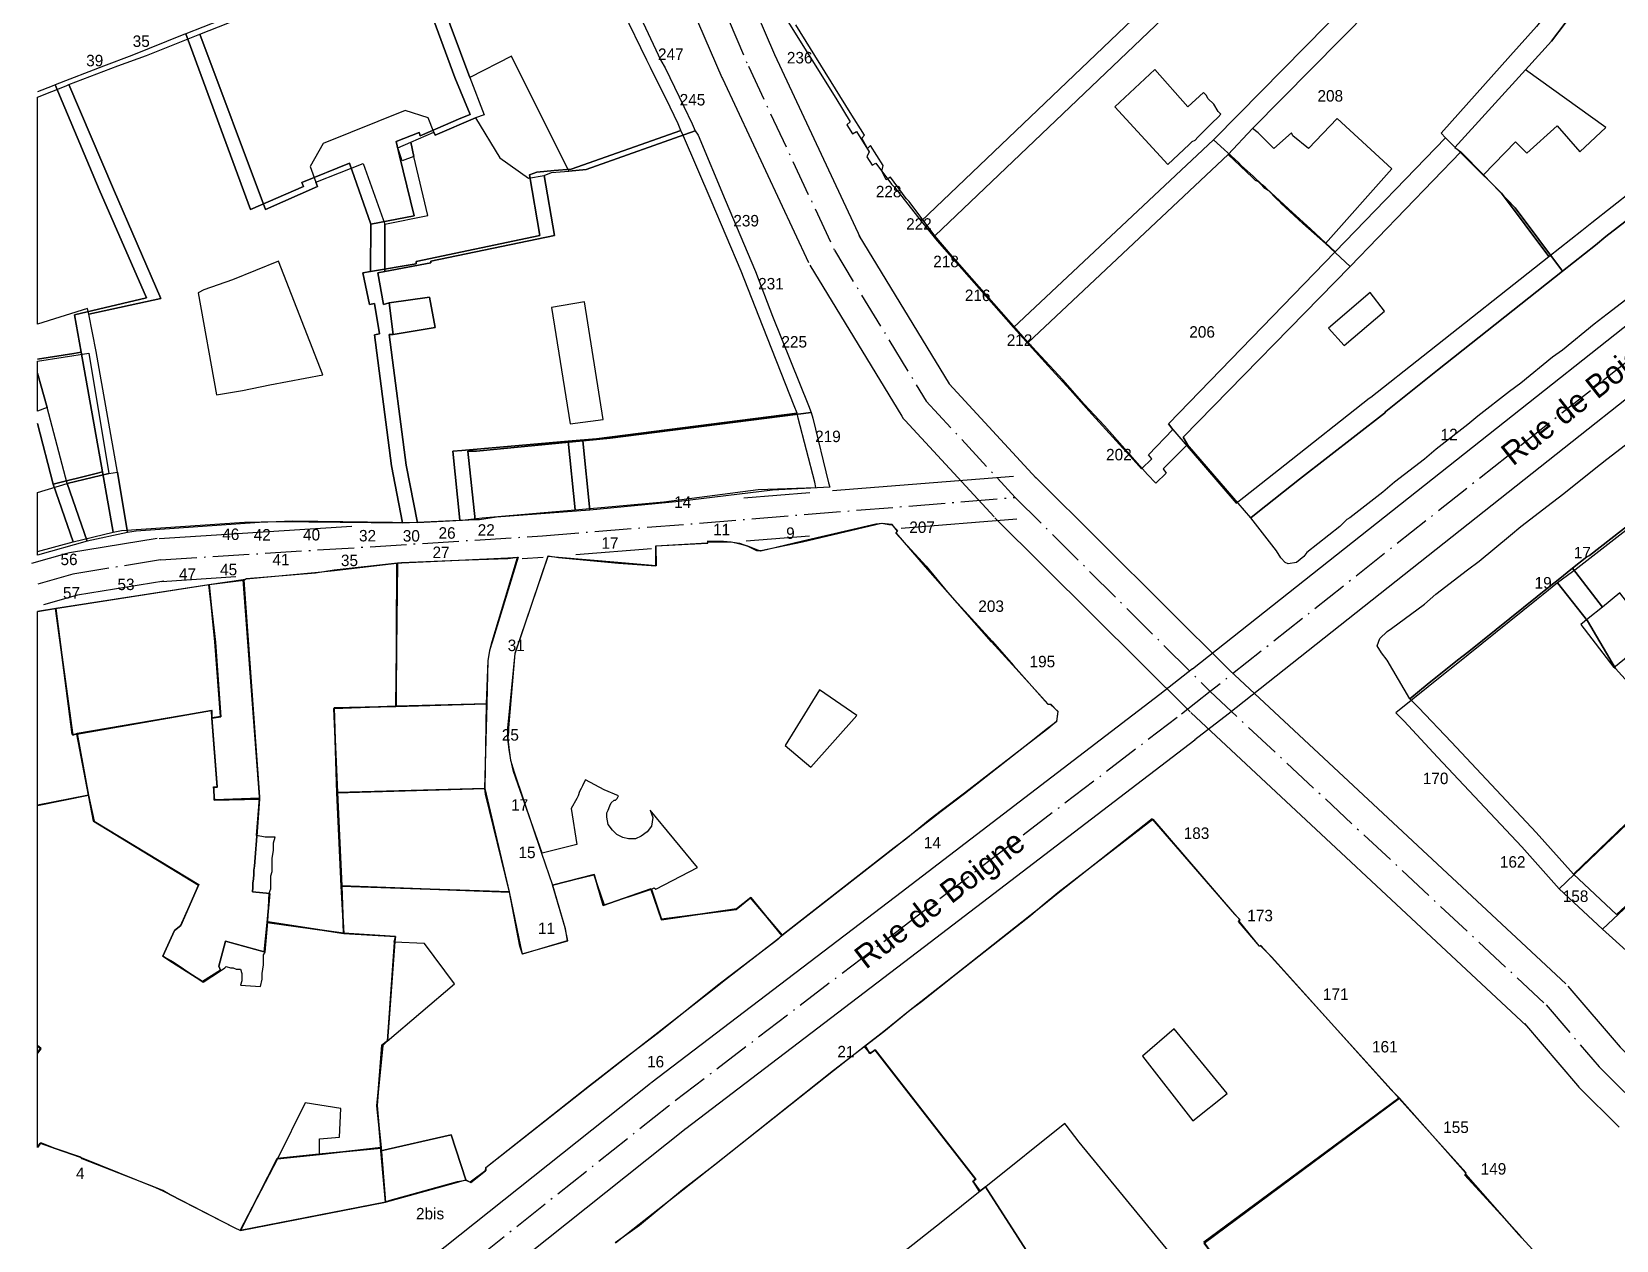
# Model space of a CAD drawing. Header units: metres. Extents: x 1927837 to 1929083, y 4266568 to 4267119.
# Drawn here: x 1927838.2 to 1927948.6, y 4266882.8 to 4266967 of the extents above; entities that cross this region are included whole.
import ezdxf
from ezdxf.enums import TextEntityAlignment as Align

# ---------------------------------------------------------------- set-up
doc = ezdxf.new("R2010")
doc.units = ezdxf.units.M
doc.linetypes.add('DASHDOT', pattern=[3.556, 2.54, -0.508, 0, -0.508])
for name, color, linetype in [('BAT_BATI', 8, 'CONTINUOUS'), ('CAD_LIMITE', 94, 'CONTINUOUS'), ('TXT_ADRESSE', 8, 'CONTINUOUS'), ('TXT_VOIE', 7, 'CONTINUOUS'), ('VOI_AXE', 1, 'DASHDOT'), ('VOI_BORDURE', 7, 'CONTINUOUS')]:
    doc.layers.add(name, color=color, linetype=linetype)

msp = doc.modelspace()

# ---------------------------------------------------------------- linework, layer by layer
at = {"layer": 'BAT_BATI'}
for points in [[(1927926.53, 4266974.53), (1927928.73, 4266972.22), (1927933.74, 4266977.12), (1927930.14, 4266981.23), (1927939.95, 4266989.43), (1927942.05, 4266987.22), (1927939.25, 4266984.42), (1927942.35, 4266980.42), (1927937.94, 4266975.72), (1927936.64, 4266974.42), (1927935.24, 4266973.02), (1927935.54, 4266972.72), (1927923.21, 4266960.22), (1927921.51, 4266958.42), (1927907.59, 4266945.32), (1927902.29, 4266951.33), (1927901.09, 4266952.74), (1927919.92, 4266970.73), (1927924.93, 4266976.23)], [(1927865.78, 4266973.08), (1927865.88, 4266972.78), (1927866.38, 4266972.88), (1927870.19, 4266974.48), (1927873.19, 4266975.68), (1927873.49, 4266975.78), (1927877.59, 4266974.17), (1927880.09, 4266969.07), (1927880.39, 4266968.37), (1927881.99, 4266964.96), (1927882.29, 4266964.46), (1927883.58, 4266961.76), (1927884.18, 4266960.56), (1927884.38, 4266960.06), (1927876.78, 4266957.36), (1927875.57, 4266957.26), (1927871.58, 4266965.27), (1927868.67, 4266963.77), (1927865.28, 4266972.88)], [(1927940.24, 4266973.81), (1927945.94, 4266968.81), (1927944.04, 4266966.31), (1927942.23, 4266964.31), (1927937.32, 4266958.91), (1927937.72, 4266958.61), (1927930.01, 4266950.61), (1927928.31, 4266952.21), (1927932.92, 4266957.41), (1927929.12, 4266960.92), (1927927.12, 4266958.82), (1927926.02, 4266959.72), (1927925.92, 4266959.92), (1927924.71, 4266958.82), (1927923.61, 4266959.92), (1927923.21, 4266960.22), (1927935.54, 4266972.72), (1927935.24, 4266973.02), (1927936.64, 4266974.42), (1927937.94, 4266975.72)], [(1927865.28, 4266972.88), (1927868.67, 4266963.77), (1927869.67, 4266961.17), (1927869.07, 4266960.97), (1927866.27, 4266959.77), (1927866.17, 4266959.97), (1927865.77, 4266960.97), (1927864.17, 4266961.48), (1927858.46, 4266959.18), (1927857.56, 4266957.58), (1927857.96, 4266956.48), (1927858.06, 4266956.18), (1927854.45, 4266954.58), (1927849.86, 4266966.79)], [(1927858.06, 4266956.18), (1927857.96, 4266956.48), (1927861.26, 4266957.78), (1927862.76, 4266953.57), (1927862.76, 4266950.27), (1927862.26, 4266950.17), (1927862.66, 4266947.97), (1927863.06, 4266948.07), (1927863.35, 4266945.87), (1927863.05, 4266945.87), (1927864.25, 4266936.76), (1927865.04, 4266932.75), (1927856.34, 4266932.86), (1927854.03, 4266932.76), (1927845.43, 4266932.17), (1927844.83, 4266932.07), (1927844.13, 4266936.28), (1927842.64, 4266944.68), (1927842.14, 4266947.29), (1927847.14, 4266948.38), (1927843.85, 4266955.99), (1927840.75, 4266963.3), (1927844.16, 4266964.6), (1927846.16, 4266965.3), (1927849.86, 4266966.79), (1927854.45, 4266954.58)], [(1927917.31, 4266957.72), (1927918.81, 4266959.12), (1927919.01, 4266959.32), (1927919.21, 4266959.42), (1927919.41, 4266959.62), (1927919.61, 4266959.82), (1927919.81, 4266960.02), (1927920.01, 4266960.22), (1927920.41, 4266960.62), (1927920.81, 4266961.02), (1927921.01, 4266961.22), (1927920.81, 4266961.42), (1927920.51, 4266961.92), (1927920.11, 4266962.32), (1927920.01, 4266962.52), (1927919.81, 4266962.73), (1927918.71, 4266961.73), (1927916.41, 4266964.33), (1927913.61, 4266961.73)], [(1927840.55, 4266963.2), (1927840.75, 4266963.3), (1927843.85, 4266955.99), (1927847.14, 4266948.38), (1927842.14, 4266947.29), (1927842.04, 4266947.69), (1927838.56, 4266946.58), (1927838.56, 4266962.4)], [(1927866.17, 4266959.97), (1927866.27, 4266959.77), (1927869.07, 4266960.97), (1927870.77, 4266958.17), (1927872.77, 4266956.77), (1927873.87, 4266956.96), (1927874.57, 4266952.76), (1927865.96, 4266950.97), (1927865.96, 4266950.87), (1927862.76, 4266950.27), (1927862.76, 4266953.57), (1927865.76, 4266954.17), (1927864.77, 4266958.27), (1927864.57, 4266959.27)], [(1927863.35, 4266945.87), (1927866.26, 4266946.36), (1927865.86, 4266948.46), (1927863.06, 4266948.07), (1927862.66, 4266947.97), (1927862.26, 4266950.17), (1927862.76, 4266950.27), (1927865.96, 4266950.87), (1927865.96, 4266950.97), (1927874.57, 4266952.76), (1927873.87, 4266956.96), (1927874.37, 4266957.16), (1927875.57, 4266957.26), (1927876.78, 4266957.36), (1927884.38, 4266960.06), (1927884.58, 4266959.76), (1927886.48, 4266955.25), (1927888.58, 4266950.25), (1927889.78, 4266947.14), (1927892.27, 4266940.93), (1927892.47, 4266940.43), (1927878.46, 4266938.65), (1927876.56, 4266938.45), (1927869.15, 4266937.75), (1927868.55, 4266937.75), (1927869.05, 4266932.95), (1927865.04, 4266932.75), (1927864.25, 4266936.76), (1927863.05, 4266945.87)], [(1927864.57, 4266959.27), (1927864.77, 4266958.27), (1927863.97, 4266957.97), (1927863.67, 4266958.87)], [(1927923.21, 4266956.82), (1927923.41, 4266956.62), (1927923.61, 4266956.52), (1927923.81, 4266956.32), (1927924.01, 4266956.12), (1927924.31, 4266955.92), (1927924.51, 4266955.72), (1927924.71, 4266955.52), (1927924.91, 4266955.31), (1927925.11, 4266955.11), (1927925.21, 4266955.01), (1927926.71, 4266953.61), (1927928.31, 4266952.21), (1927930.01, 4266950.61), (1927918.39, 4266938.71), (1927918.69, 4266938.21), (1927916.99, 4266936.51), (1927917.19, 4266936.21), (1927916.48, 4266935.51), (1927915.89, 4266936.11), (1927912.89, 4266939.51), (1927911.49, 4266941.02), (1927909.99, 4266942.72), (1927907.59, 4266945.32), (1927921.51, 4266958.42)], [(1927930.01, 4266950.61), (1927937.72, 4266958.61), (1927939.32, 4266957), (1927941.52, 4266954.7), (1927944.82, 4266950.29), (1927936.11, 4266943.39), (1927932.5, 4266940.5), (1927932.4, 4266940.4), (1927926.49, 4266935.8), (1927923.59, 4266933.5), (1927923.09, 4266933.1), (1927918.69, 4266938.21), (1927918.39, 4266938.71)], [(1927852.15, 4266949.68), (1927850.15, 4266948.98), (1927849.75, 4266948.78), (1927851.04, 4266941.67), (1927852.84, 4266941.97), (1927854.74, 4266942.37), (1927858.45, 4266943.07), (1927855.35, 4266950.98)], [(1927865.86, 4266948.46), (1927866.26, 4266946.36), (1927863.35, 4266945.87), (1927863.06, 4266948.07)], [(1927928.5, 4266946.3), (1927929.6, 4266945.1), (1927932.41, 4266947.5), (1927931.41, 4266948.8)], [(1927875.66, 4266939.65), (1927877.96, 4266939.95), (1927876.67, 4266948.15), (1927874.36, 4266947.76)], [(1927842.14, 4266944.58), (1927843.53, 4266936.18), (1927840.63, 4266935.48), (1927839.23, 4266940.78), (1927838.56, 4266943.17), (1927838.56, 4266944.02)], [(1927839.23, 4266940.78), (1927838.56, 4266940.53), (1927838.56, 4266943.17)], [(1927878.46, 4266938.65), (1927892.47, 4266940.43), (1927892.57, 4266940.03), (1927893.67, 4266935.53), (1927893.77, 4266935.23), (1927889.76, 4266935.03), (1927883.26, 4266934.24), (1927877.05, 4266933.64), (1927876.56, 4266938.45)], [(1927869.15, 4266937.75), (1927876.56, 4266938.45), (1927877.05, 4266933.64), (1927870.55, 4266933.15), (1927869.35, 4266932.95), (1927869.05, 4266932.95), (1927868.55, 4266937.75)], [(1927843.53, 4266936.18), (1927844.13, 4266936.28), (1927844.83, 4266932.07), (1927842.02, 4266931.47), (1927840.63, 4266935.48)], [(1927840.63, 4266935.48), (1927842.02, 4266931.47), (1927838.56, 4266930.5), (1927838.56, 4266934.85)], [(1927949.5, 4266923.57), (1927949.8, 4266923.87), (1927950.3, 4266923.47), (1927951.4, 4266924.47), (1927948.8, 4266927.87), (1927947.6, 4266926.87), (1927945.5, 4266929.58), (1927946.5, 4266930.38), (1927946.7, 4266930.48), (1927950.41, 4266933.37), (1927952.51, 4266934.97), (1927953.11, 4266935.47), (1927957.01, 4266930.77), (1927957.51, 4266931.17), (1927957.91, 4266930.86), (1927960.41, 4266928.06), (1927960.61, 4266927.76), (1927957.21, 4266924.76), (1927952.6, 4266920.16)], [(1927881.44, 4266912.22), (1927881.34, 4266911.62), (1927881.04, 4266911.22), (1927880.63, 4266910.92), (1927880.23, 4266910.72), (1927879.73, 4266910.72), (1927879.33, 4266910.82), (1927878.93, 4266911.02), (1927878.63, 4266911.32), (1927878.33, 4266911.73), (1927878.23, 4266912.23), (1927878.23, 4266912.53), (1927878.33, 4266912.73), (1927878.43, 4266913.03), (1927878.53, 4266913.23), (1927878.73, 4266913.43), (1927878.83, 4266913.43), (1927878.94, 4266913.53), (1927879.04, 4266913.73), (1927878.04, 4266914.13), (1927876.74, 4266914.83), (1927876.63, 4266914.63), (1927876.53, 4266914.43), (1927876.43, 4266914.23), (1927876.33, 4266914.03), (1927876.23, 4266913.73), (1927876.13, 4266913.53), (1927875.73, 4266912.83), (1927876.13, 4266910.33), (1927873.73, 4266909.73), (1927871.73, 4266915.43), (1927871.53, 4266916.23), (1927871.43, 4266916.93), (1927871.33, 4266917.74), (1927871.33, 4266918.44), (1927871.84, 4266923.64), (1927874.15, 4266930.44), (1927874.85, 4266930.34), (1927879.05, 4266929.94), (1927881.65, 4266929.74), (1927881.65, 4266931.14), (1927885.26, 4266931.33), (1927885.26, 4266931.43), (1927886.36, 4266931.43), (1927886.86, 4266931.43), (1927887.46, 4266931.33), (1927888.06, 4266931.13), (1927888.66, 4266930.83), (1927888.96, 4266930.83), (1927891.86, 4266931.43), (1927896.97, 4266932.62), (1927897.37, 4266932.72), (1927897.87, 4266932.62), (1927898.07, 4266932.62), (1927898.47, 4266932.22), (1927898.37, 4266932.02), (1927900.47, 4266929.72), (1927901.97, 4266927.92), (1927905.07, 4266924.51), (1927906.57, 4266922.81), (1927908.96, 4266920.1), (1927909.16, 4266920.1), (1927909.66, 4266919.6), (1927909.56, 4266918.9), (1927908.96, 4266918.4), (1927907.66, 4266917.4), (1927903.15, 4266913.9), (1927901.55, 4266912.7), (1927900.75, 4266912.1), (1927899.05, 4266910.71), (1927898.25, 4266910.1), (1927890.84, 4266904.31), (1927890.44, 4266904.01), (1927888.24, 4266906.61), (1927887.23, 4266905.81), (1927882.03, 4266905.12), (1927881.33, 4266907.22), (1927881.53, 4266907.32), (1927881.63, 4266907.22), (1927884.54, 4266908.72), (1927881.24, 4266912.72)], [(1927853.13, 4266928.86), (1927857.93, 4266929.26), (1927859.23, 4266929.46), (1927863.64, 4266929.95), (1927863.53, 4266919.95), (1927859.23, 4266919.85), (1927859.42, 4266913.94), (1927859.71, 4266907.44), (1927859.91, 4266904.14), (1927854.61, 4266904.94), (1927854.71, 4266906.94), (1927854.81, 4266907.24), (1927854.81, 4266907.54), (1927854.81, 4266907.84), (1927854.81, 4266908.14), (1927854.91, 4266908.44), (1927854.91, 4266908.74), (1927854.91, 4266909.04), (1927854.91, 4266909.35), (1927855.01, 4266909.94), (1927855.01, 4266910.15), (1927855.01, 4266910.45), (1927855.11, 4266910.85), (1927854.41, 4266910.85), (1927853.81, 4266910.95), (1927854.02, 4266913.55), (1927854.02, 4266913.65), (1927852.93, 4266928.76)], [(1927863.94, 4266929.95), (1927867.94, 4266930.15), (1927871.34, 4266930.25), (1927872.05, 4266930.35), (1927870.24, 4266924.44), (1927870.04, 4266923.84), (1927869.94, 4266923.14), (1927869.83, 4266920.14), (1927863.53, 4266919.95), (1927863.64, 4266929.95)], [(1927942.98, 4266911.16), (1927937.08, 4266917.47), (1927934.78, 4266919.88), (1927934.18, 4266920.48), (1927935.39, 4266921.48), (1927937.49, 4266923.18), (1927938.29, 4266923.78), (1927944, 4266928.38), (1927944.5, 4266928.78), (1927945.5, 4266929.58), (1927947.6, 4266926.87), (1927946.6, 4266926.07), (1927946.1, 4266925.67), (1927948.4, 4266922.67), (1927949.5, 4266923.57), (1927952.6, 4266920.16), (1927951.4, 4266919.06), (1927954, 4266916.36), (1927945.58, 4266908.26)], [(1927850.53, 4266928.46), (1927850.92, 4266924.46), (1927851.32, 4266919.26), (1927850.72, 4266919.16), (1927850.72, 4266919.66), (1927841.31, 4266918.06), (1927841.01, 4266917.96), (1927839.82, 4266926.77)], [(1927852.93, 4266928.76), (1927854.02, 4266913.65), (1927854.02, 4266913.55), (1927850.91, 4266913.45), (1927850.81, 4266914.35), (1927851.11, 4266914.35), (1927850.72, 4266919.16), (1927851.32, 4266919.26), (1927850.92, 4266924.46), (1927850.53, 4266928.46)], [(1927839.82, 4266926.77), (1927841.01, 4266917.96), (1927841.31, 4266918.06), (1927842.11, 4266913.76), (1927838.56, 4266913.07), (1927838.56, 4266926.56)], [(1927892.45, 4266915.72), (1927895.65, 4266919.31), (1927893.05, 4266921.12), (1927890.65, 4266917.22)], [(1927954, 4266916.36), (1927954.5, 4266916.66), (1927959.61, 4266921.46), (1927962.6, 4266918.15), (1927962.5, 4266918.05), (1927961, 4266916.65), (1927957.5, 4266913.45), (1927955.59, 4266911.75), (1927954.19, 4266910.65), (1927948.58, 4266905.45), (1927945.58, 4266908.26)], [(1927863.53, 4266919.95), (1927869.83, 4266920.14), (1927869.73, 4266914.23), (1927859.42, 4266913.94), (1927859.23, 4266919.85)], [(1927869.73, 4266914.23), (1927869.83, 4266913.83), (1927871.42, 4266907.03), (1927859.71, 4266907.44), (1927859.42, 4266913.94)], [(1927838.79, 4266896.15), (1927838.56, 4266896.32), (1927838.56, 4266913.07), (1927842.11, 4266913.76), (1927842.51, 4266911.96), (1927849.81, 4266907.55), (1927848.5, 4266904.65), (1927848.1, 4266904.35), (1927847.3, 4266902.55), (1927848, 4266902.15), (1927850.1, 4266900.74), (1927851.3, 4266901.54), (1927851.6, 4266901.74), (1927851.7, 4266901.84), (1927852, 4266901.74), (1927852.2, 4266901.74), (1927852.4, 4266901.64), (1927852.6, 4266901.64), (1927852.7, 4266901.64), (1927852.8, 4266901.34), (1927852.8, 4266901.04), (1927852.8, 4266900.84), (1927852.7, 4266900.54), (1927854.1, 4266900.44), (1927854.2, 4266900.94), (1927854.2, 4266901.14), (1927854.2, 4266901.34), (1927854.31, 4266901.94), (1927854.31, 4266902.64), (1927854.41, 4266902.84), (1927854.61, 4266904.94), (1927859.91, 4266904.14), (1927863.51, 4266903.93), (1927863.41, 4266903.53), (1927862.91, 4266896.63), (1927862.61, 4266896.33), (1927862.2, 4266892.12), (1927862.5, 4266889.22), (1927858.2, 4266888.73), (1927858.2, 4266889.83), (1927859.6, 4266889.93), (1927859.7, 4266891.93), (1927857.2, 4266892.33), (1927855.29, 4266888.43), (1927852.69, 4266883.43), (1927852.29, 4266883.63), (1927847.79, 4266885.93), (1927847.29, 4266886.23), (1927846.79, 4266886.44), (1927841.68, 4266888.44), (1927841.58, 4266888.54), (1927839.78, 4266889.14), (1927838.78, 4266889.54), (1927838.56, 4266889.21), (1927838.56, 4266895.83)], [(1927871.42, 4266907.03), (1927872.22, 4266903.22), (1927872.32, 4266902.72), (1927875.52, 4266903.62), (1927875.32, 4266904.52), (1927874.43, 4266907.53), (1927877.33, 4266908.22), (1927878.03, 4266906.12), (1927881.33, 4266907.22), (1927882.03, 4266905.12), (1927887.23, 4266905.81), (1927888.24, 4266906.61), (1927890.44, 4266904.01), (1927890.13, 4266903.71), (1927886.33, 4266900.81), (1927885.93, 4266900.51), (1927881.82, 4266897.21), (1927879.32, 4266895.31), (1927877.52, 4266893.91), (1927877.01, 4266893.51), (1927869.8, 4266887.81), (1927869.8, 4266887.61), (1927868.7, 4266886.81), (1927868.4, 4266886.92), (1927867.8, 4266886.82), (1927863.1, 4266885.52), (1927862.8, 4266885.42), (1927862.5, 4266889.22), (1927862.2, 4266892.12), (1927862.61, 4266896.33), (1927862.91, 4266896.63), (1927867.61, 4266900.63), (1927865.52, 4266903.43), (1927863.41, 4266903.53), (1927863.51, 4266903.93), (1927859.91, 4266904.14), (1927859.71, 4266907.44)], [(1927919.05, 4266891.07), (1927921.45, 4266892.97), (1927917.75, 4266897.48), (1927915.55, 4266895.58)], [(1927838.79, 4266896.15), (1927838.56, 4266895.83), (1927838.56, 4266896.32)], [(1927928.54, 4266875.35), (1927925.43, 4266872.85), (1927923.73, 4266874.75), (1927922.63, 4266874.85), (1927921.03, 4266873.55), (1927919.13, 4266876.26), (1927922.44, 4266879.06), (1927919.84, 4266882.56), (1927933.46, 4266892.66), (1927938.06, 4266887.45), (1927938.06, 4266887.35), (1927941.76, 4266883.14), (1927941.96, 4266882.94), (1927943.26, 4266881.54), (1927931.34, 4266871.84), (1927930.14, 4266873.35)], [(1927858.2, 4266888.73), (1927862.5, 4266889.22), (1927862.8, 4266885.42), (1927852.69, 4266883.43), (1927855.29, 4266888.43)]]:
    msp.add_lwpolyline(points, close=True, dxfattribs=at)
for points in [[(1927953.53, 4266957.09), (1927947.83, 4266952.69), (1927947.12, 4266952.09), (1927944.82, 4266950.29), (1927941.52, 4266954.7), (1927939.32, 4266957), (1927941.53, 4266959.3), (1927942.33, 4266958.5), (1927944.43, 4266960.4), (1927946.03, 4266958.6), (1927947.83, 4266960.3), (1927942.23, 4266964.31), (1927944.04, 4266966.31), (1927945.94, 4266968.81), (1927947.34, 4266970.61), (1927949.45, 4266973.21)], [(1927919.92, 4266970.73), (1927901.09, 4266952.74), (1927899.29, 4266955.14), (1927899.09, 4266955.34), (1927897.99, 4266956.84), (1927897.69, 4266956.64), (1927897.39, 4266957.24), (1927897.49, 4266957.64), (1927896.59, 4266959.04), (1927896.39, 4266958.84), (1927895.99, 4266959.55), (1927896.19, 4266959.75), (1927895.19, 4266961.35), (1927891.4, 4266967.46)], [(1927950.12, 4266948.99), (1927947.92, 4266947.29), (1927947.02, 4266946.59), (1927944.82, 4266944.79), (1927944.11, 4266944.29), (1927941.91, 4266942.49), (1927941.11, 4266941.89), (1927938.91, 4266940.19), (1927938.21, 4266939.59), (1927936, 4266937.89), (1927935.2, 4266937.19), (1927933.1, 4266935.59), (1927932.3, 4266934.89), (1927929.99, 4266933.09), (1927929.79, 4266932.99), (1927929.29, 4266932.49), (1927926.99, 4266930.69), (1927926.79, 4266930.39), (1927926.29, 4266929.99), (1927925.69, 4266929.89), (1927925.49, 4266929.99), (1927925.19, 4266930.3), (1927924.89, 4266930.8), (1927923.09, 4266933.1), (1927923.59, 4266933.5), (1927926.49, 4266935.8), (1927932.4, 4266940.4), (1927932.5, 4266940.5), (1927936.11, 4266943.39), (1927944.82, 4266950.29), (1927947.12, 4266952.09), (1927947.83, 4266952.69), (1927953.53, 4266957.09)], [(1927950.41, 4266933.37), (1927946.7, 4266930.48), (1927946.5, 4266930.38), (1927945.5, 4266929.58), (1927944.5, 4266928.78), (1927944, 4266928.38), (1927938.29, 4266923.78), (1927937.49, 4266923.18), (1927935.39, 4266921.48), (1927934.18, 4266920.48), (1927932.59, 4266923.18), (1927932.19, 4266923.68), (1927931.89, 4266924.18), (1927932.09, 4266924.68), (1927932.59, 4266925.18), (1927932.89, 4266925.38), (1927935.19, 4266927.08), (1927935.99, 4266927.78), (1927938.2, 4266929.48), (1927939, 4266930.08), (1927941.2, 4266931.88), (1927941.9, 4266932.48), (1927944.11, 4266934.18), (1927944.91, 4266934.78), (1927947.01, 4266936.48), (1927947.91, 4266937.18), (1927950.11, 4266938.88)], [(1927917.74, 4266881.56), (1927911.14, 4266889.58), (1927910.24, 4266890.78), (1927910.14, 4266890.88), (1927904.63, 4266886.48), (1927904.23, 4266886.18), (1927903.73, 4266886.88), (1927903.93, 4266886.98), (1927896.93, 4266896), (1927896.53, 4266895.8), (1927896.23, 4266896.3), (1927897.53, 4266897.3), (1927899.34, 4266898.79), (1927900.14, 4266899.4), (1927902.54, 4266901.29), (1927907.75, 4266905.39), (1927908.55, 4266906.09), (1927909.65, 4266906.99), (1927916.26, 4266912.09), (1927921.96, 4266905.48), (1927922.36, 4266905.08), (1927922.26, 4266904.98), (1927923.66, 4266903.28), (1927923.76, 4266903.28), (1927924.56, 4266902.47), (1927932.86, 4266893.26), (1927933.46, 4266892.66), (1927919.84, 4266882.56)], [(1927878.81, 4266882.6), (1927880.51, 4266883.8), (1927883.51, 4266886.3), (1927885.72, 4266888), (1927894.03, 4266894.6), (1927896.23, 4266896.3), (1927896.53, 4266895.8), (1927896.93, 4266896), (1927903.93, 4266886.98), (1927903.73, 4266886.88), (1927904.23, 4266886.18), (1927901.63, 4266884.08), (1927895.92, 4266879.58)]]:
    msp.add_lwpolyline(points, dxfattribs=at)
at = {"layer": 'CAD_LIMITE'}
for points in [[(1927936.93, 4266976.76), (1927941.33, 4266981.4), (1927944.55, 4266984.78), (1927941.09, 4266988.26), (1927938.99, 4266990.38), (1927929.16, 4266982.21), (1927926.26, 4266979.43), (1927923.95, 4266977.21), (1927918.9, 4266971.71), (1927900.12, 4266953.77), (1927901.25, 4266952.39), (1927906.56, 4266946.36), (1927920.49, 4266959.44), (1927922.26, 4266961.23), (1927934.52, 4266973.69), (1927934.25, 4266974), (1927935.61, 4266975.41), (1927936.93, 4266976.76)], [(1927934.52, 4266973.69), (1927922.26, 4266961.23), (1927920.49, 4266959.44), (1927922.23, 4266957.85), (1927922.43, 4266957.65), (1927922.64, 4266957.46), (1927922.84, 4266957.28), (1927923.05, 4266957.09), (1927923.26, 4266956.9), (1927923.46, 4266956.69), (1927923.67, 4266956.51), (1927923.89, 4266956.31), (1927924.1, 4266956.13), (1927924.19, 4266956.04), (1927925.73, 4266954.62), (1927927.28, 4266953.21), (1927928.97, 4266951.63), (1927936.67, 4266959.58), (1927936.35, 4266959.89), (1927941.19, 4266965.3), (1927942.99, 4266967.34)], [(1927848.89, 4266966.83), (1927853.4, 4266954.58), (1927857.08, 4266956.19), (1927856.97, 4266956.46), (1927860.3, 4266957.81), (1927861.79, 4266953.56), (1927864.8, 4266954.14), (1927863.78, 4266958.31), (1927863.54, 4266959.32), (1927865.15, 4266959.94), (1927865.23, 4266959.72), (1927868.06, 4266960.94), (1927868.7, 4266961.21), (1927867.64, 4266963.79), (1927864.28, 4266972.89), (1927848.89, 4266966.83)], [(1927864.28, 4266972.89), (1927867.64, 4266963.79), (1927868.7, 4266961.21), (1927868.06, 4266960.94), (1927865.23, 4266959.72), (1927865.15, 4266959.94), (1927863.54, 4266959.32), (1927863.78, 4266958.31), (1927864.8, 4266954.14), (1927861.79, 4266953.56), (1927861.75, 4266950.25)], [(1927890.38, 4266968.42), (1927894.18, 4266962.34), (1927895.17, 4266960.69), (1927894.96, 4266960.49), (1927895.35, 4266959.86), (1927895.63, 4266960.02), (1927896.51, 4266958.6), (1927896.34, 4266958.26), (1927896.71, 4266957.68), (1927896.97, 4266957.82), (1927898.07, 4266956.35), (1927898.27, 4266956.13), (1927900.12, 4266953.77), (1927918.9, 4266971.71)], [(1927944.95, 4266969.82), (1927942.99, 4266967.34), (1927941.19, 4266965.3), (1927936.35, 4266959.89), (1927936.67, 4266959.58), (1927938.29, 4266957.98), (1927940.56, 4266955.72), (1927943.85, 4266951.3), (1927946.15, 4266953.11), (1927946.85, 4266953.67), (1927952.52, 4266958.13)], [(1927861.75, 4266950.25), (1927864.94, 4266950.8), (1927864.94, 4266950.96), (1927873.56, 4266952.76), (1927872.83, 4266956.99), (1927873.35, 4266957.19), (1927874.55, 4266957.3), (1927875.74, 4266957.4), (1927883.38, 4266960.09), (1927883.2, 4266960.55), (1927882.64, 4266961.71), (1927881.26, 4266964.48), (1927881.02, 4266964.99), (1927879.36, 4266968.38)], [(1927861.75, 4266950.25), (1927861.79, 4266953.56), (1927860.3, 4266957.81), (1927856.97, 4266956.46), (1927857.08, 4266956.19), (1927853.4, 4266954.58), (1927848.89, 4266966.83), (1927848.75, 4266966.78), (1927845.13, 4266965.32), (1927843.15, 4266964.57), (1927839.8, 4266963.26), (1927842.85, 4266955.97), (1927846.15, 4266948.42), (1927841.14, 4266947.24), (1927841.6, 4266944.65), (1927843.09, 4266936.3), (1927843.82, 4266932.09), (1927844.4, 4266932.21), (1927852.99, 4266932.8), (1927855.29, 4266932.84), (1927863.99, 4266932.75), (1927863.22, 4266936.73), (1927862.05, 4266945.85), (1927862.39, 4266945.91), (1927862.04, 4266948.03), (1927861.7, 4266947.97), (1927861.22, 4266950.16), (1927861.75, 4266950.25)], [(1927841.6, 4266944.65), (1927841.14, 4266947.24), (1927846.15, 4266948.42), (1927842.85, 4266955.97), (1927839.8, 4266963.26), (1927839.57, 4266963.17), (1927838.56, 4266962.77)], [(1927861.75, 4266950.25), (1927861.22, 4266950.16), (1927861.7, 4266947.97), (1927862.04, 4266948.03), (1927862.39, 4266945.91), (1927862.05, 4266945.85), (1927863.22, 4266936.73), (1927863.99, 4266932.75), (1927867.99, 4266932.94), (1927867.5, 4266937.75), (1927868.12, 4266937.79), (1927875.53, 4266938.44), (1927877.5, 4266938.6), (1927891.48, 4266940.39), (1927891.27, 4266940.9), (1927888.82, 4266947.14), (1927887.58, 4266950.28), (1927885.5, 4266955.2), (1927883.56, 4266959.7), (1927883.38, 4266960.09), (1927875.74, 4266957.4), (1927874.55, 4266957.3), (1927873.35, 4266957.19), (1927872.83, 4266956.99), (1927873.56, 4266952.76), (1927864.94, 4266950.96), (1927864.94, 4266950.8), (1927861.75, 4266950.25)], [(1927920.49, 4266959.44), (1927906.56, 4266946.36), (1927908.98, 4266943.69), (1927910.51, 4266942.01), (1927911.82, 4266940.56), (1927914.91, 4266937.15), (1927915.48, 4266936.51), (1927916.19, 4266937.21), (1927915.97, 4266937.48), (1927917.67, 4266939.24), (1927917.37, 4266939.65), (1927928.97, 4266951.63), (1927927.28, 4266953.21), (1927925.73, 4266954.62), (1927924.19, 4266956.04), (1927924.1, 4266956.13), (1927923.89, 4266956.31), (1927923.67, 4266956.51), (1927923.46, 4266956.69), (1927923.26, 4266956.9), (1927923.05, 4266957.09), (1927922.84, 4266957.28), (1927922.64, 4266957.46), (1927922.43, 4266957.65), (1927922.23, 4266957.85), (1927920.49, 4266959.44)], [(1927928.97, 4266951.63), (1927917.37, 4266939.65), (1927917.67, 4266939.24), (1927922.07, 4266934.12), (1927922.6, 4266934.53), (1927925.47, 4266936.79), (1927931.35, 4266941.43), (1927931.46, 4266941.51), (1927935.1, 4266944.38), (1927943.85, 4266951.3), (1927940.56, 4266955.72), (1927938.29, 4266957.98), (1927936.67, 4266959.58), (1927928.97, 4266951.63)], [(1927843.09, 4266936.3), (1927841.6, 4266944.65), (1927841.09, 4266944.55), (1927838.56, 4266944.15)], [(1927838.56, 4266944.15), (1927841.09, 4266944.55), (1927841.6, 4266944.65)], [(1927838.56, 4266939.67), (1927839.66, 4266935.43), (1927842.56, 4266936.17), (1927843.09, 4266936.3)], [(1927838.56, 4266930.74), (1927841.05, 4266931.42), (1927839.66, 4266935.43), (1927838.56, 4266939.67)], [(1927875.53, 4266938.44), (1927876.01, 4266933.66), (1927882.2, 4266934.2), (1927888.78, 4266935.06), (1927892.78, 4266935.22), (1927892.71, 4266935.57), (1927891.56, 4266940.04), (1927891.48, 4266940.39), (1927877.5, 4266938.6), (1927875.53, 4266938.44)], [(1927867.99, 4266932.94), (1927868.35, 4266932.95), (1927869.54, 4266933.1), (1927876.01, 4266933.66), (1927875.53, 4266938.44), (1927868.12, 4266937.79), (1927867.5, 4266937.75), (1927867.99, 4266932.94)], [(1927843.82, 4266932.09), (1927843.09, 4266936.3), (1927842.56, 4266936.17), (1927839.66, 4266935.43), (1927841.05, 4266931.42), (1927843.82, 4266932.09)], [(1927951.56, 4266919.21), (1927956.23, 4266923.78), (1927959.59, 4266926.73), (1927959.37, 4266927.07), (1927956.87, 4266929.88), (1927956.55, 4266930.16), (1927956.04, 4266929.79), (1927952.12, 4266934.52), (1927951.47, 4266934.02), (1927949.43, 4266932.37), (1927945.67, 4266929.45), (1927945.51, 4266929.33), (1927944.46, 4266928.57), (1927946.55, 4266925.91), (1927948.51, 4266922.59), (1927951.56, 4266919.21)], [(1927874.45, 4266907.49), (1927877.34, 4266908.23), (1927877.98, 4266906.07), (1927881.3, 4266907.25), (1927882.03, 4266905.09), (1927887.27, 4266905.84), (1927888.27, 4266906.63), (1927890.42, 4266904), (1927890.87, 4266904.34), (1927898.24, 4266910.1), (1927899.04, 4266910.73), (1927900.78, 4266912.08), (1927901.52, 4266912.65), (1927903.14, 4266913.89), (1927907.68, 4266917.45), (1927908.93, 4266918.44), (1927909.57, 4266918.93), (1927909.67, 4266919.6), (1927909.16, 4266920.06), (1927908.98, 4266920.11), (1927906.5, 4266922.85), (1927905.02, 4266924.46), (1927901.98, 4266927.92), (1927900.44, 4266929.68), (1927898.39, 4266932.05), (1927898.49, 4266932.17), (1927898.1, 4266932.62), (1927897.84, 4266932.65), (1927897.41, 4266932.69), (1927896.97, 4266932.66), (1927891.87, 4266931.46), (1927888.96, 4266930.78), (1927888.68, 4266930.87), (1927888.04, 4266931.11), (1927887.42, 4266931.29), (1927886.88, 4266931.39), (1927886.36, 4266931.45), (1927885.24, 4266931.47), (1927885.21, 4266931.34), (1927881.64, 4266931.12), (1927881.66, 4266929.75), (1927879, 4266929.98), (1927874.85, 4266930.33), (1927874.12, 4266930.4), (1927871.82, 4266923.65), (1927871.38, 4266918.47), (1927871.33, 4266917.69), (1927871.42, 4266916.89), (1927871.52, 4266916.21), (1927871.78, 4266915.38), (1927873.67, 4266909.72), (1927874.45, 4266907.49)], [(1927863.54, 4266919.96), (1927863.6, 4266929.92), (1927859.26, 4266929.4), (1927857.89, 4266929.26), (1927853.1, 4266928.81), (1927852.89, 4266928.78), (1927854.03, 4266913.65), (1927854.03, 4266913.49), (1927853.84, 4266910.92), (1927853.82, 4266910.61), (1927853.8, 4266910.32), (1927853.78, 4266910.02), (1927853.74, 4266909.72), (1927853.72, 4266909.43), (1927853.7, 4266909.13), (1927853.67, 4266908.83), (1927853.64, 4266908.54), (1927853.62, 4266908.23), (1927853.6, 4266907.93), (1927853.57, 4266907.64), (1927853.55, 4266907.34), (1927853.53, 4266907.04), (1927854.74, 4266906.92), (1927854.56, 4266904.9), (1927859.89, 4266904.15), (1927859.76, 4266907.45), (1927859.46, 4266913.95), (1927859.2, 4266919.82), (1927863.54, 4266919.96)], [(1927863.54, 4266919.96), (1927869.88, 4266920.14), (1927869.95, 4266923.16), (1927870.07, 4266923.86), (1927870.24, 4266924.48), (1927872, 4266930.32), (1927871.32, 4266930.28), (1927867.9, 4266930.12), (1927863.91, 4266929.95), (1927863.6, 4266929.92), (1927863.54, 4266919.96)], [(1927850.7, 4266919.14), (1927851.33, 4266919.22), (1927850.97, 4266924.42), (1927850.5, 4266928.42), (1927839.83, 4266926.78), (1927840.97, 4266917.99), (1927841.29, 4266918.02), (1927850.67, 4266919.67), (1927850.7, 4266919.14)], [(1927852.89, 4266928.78), (1927850.5, 4266928.42), (1927850.97, 4266924.42), (1927851.33, 4266919.22), (1927850.7, 4266919.14), (1927851.08, 4266914.33), (1927850.85, 4266914.33), (1927850.87, 4266913.43), (1927854.03, 4266913.49), (1927854.03, 4266913.65), (1927852.89, 4266928.78)], [(1927944.59, 4266907.24), (1927953.04, 4266915.32), (1927950.43, 4266918.03), (1927951.56, 4266919.21), (1927948.51, 4266922.59), (1927946.55, 4266925.91), (1927944.46, 4266928.57), (1927943.46, 4266927.75), (1927943.01, 4266927.39), (1927937.29, 4266922.79), (1927936.51, 4266922.18), (1927934.38, 4266920.45), (1927933.2, 4266919.51), (1927933.77, 4266918.92), (1927936.1, 4266916.42), (1927941.97, 4266910.16), (1927944.59, 4266907.24)], [(1927841.29, 4266918.02), (1927840.97, 4266917.99), (1927839.83, 4266926.78), (1927838.56, 4266926.57)], [(1927854.03, 4266913.49), (1927850.87, 4266913.43), (1927850.85, 4266914.33), (1927851.08, 4266914.33), (1927850.7, 4266919.14), (1927850.67, 4266919.67), (1927841.29, 4266918.02), (1927842.12, 4266913.77), (1927842.47, 4266911.95), (1927849.78, 4266907.5), (1927848.55, 4266904.69), (1927848.11, 4266904.33), (1927847.3, 4266902.55), (1927847.96, 4266902.11), (1927850.06, 4266900.78), (1927851.32, 4266901.57), (1927851.2, 4266901.85), (1927851.65, 4266903.59), (1927854.35, 4266902.86), (1927854.56, 4266904.9), (1927854.74, 4266906.92), (1927853.53, 4266907.04), (1927853.55, 4266907.34), (1927853.57, 4266907.64), (1927853.6, 4266907.93), (1927853.62, 4266908.23), (1927853.64, 4266908.54), (1927853.67, 4266908.83), (1927853.7, 4266909.13), (1927853.72, 4266909.43), (1927853.74, 4266909.72), (1927853.78, 4266910.02), (1927853.8, 4266910.32), (1927853.82, 4266910.61), (1927853.84, 4266910.92), (1927854.03, 4266913.49)], [(1927863.54, 4266919.96), (1927859.2, 4266919.82), (1927859.46, 4266913.95), (1927869.73, 4266914.24), (1927869.88, 4266920.14), (1927863.54, 4266919.96)], [(1927961.61, 4266917.17), (1927958.61, 4266920.4), (1927953.49, 4266915.68), (1927953.04, 4266915.32), (1927944.59, 4266907.24), (1927947.61, 4266904.44), (1927953.14, 4266909.63), (1927954.62, 4266910.77), (1927956.49, 4266912.49), (1927959.96, 4266915.67), (1927961.49, 4266917.04), (1927961.61, 4266917.17)], [(1927838.56, 4266913.05), (1927842.12, 4266913.77), (1927841.29, 4266918.02)], [(1927859.76, 4266907.45), (1927871.44, 4266907.01), (1927869.78, 4266913.85), (1927869.73, 4266914.24), (1927859.46, 4266913.95), (1927859.76, 4266907.45)], [(1927854.56, 4266904.9), (1927854.35, 4266902.86), (1927851.65, 4266903.59), (1927851.2, 4266901.85), (1927851.32, 4266901.57), (1927850.06, 4266900.78), (1927847.96, 4266902.11), (1927847.3, 4266902.55), (1927848.11, 4266904.33), (1927848.55, 4266904.69), (1927849.78, 4266907.5), (1927842.47, 4266911.95), (1927842.12, 4266913.77), (1927838.56, 4266913.05)], [(1927933.41, 4266892.65), (1927932.87, 4266893.25), (1927924.53, 4266902.49), (1927923.8, 4266903.29), (1927923.7, 4266903.24), (1927922.23, 4266904.97), (1927922.32, 4266905.08), (1927921.99, 4266905.48), (1927916.22, 4266912.11), (1927909.68, 4266906.94), (1927908.55, 4266906.04), (1927907.7, 4266905.37), (1927902.58, 4266901.33), (1927900.11, 4266899.37), (1927899.37, 4266898.78), (1927897.52, 4266897.31), (1927896.18, 4266896.26), (1927896.57, 4266895.77), (1927896.92, 4266896.03), (1927903.91, 4266887.03), (1927903.75, 4266886.85), (1927904.2, 4266886.16), (1927904.61, 4266886.47), (1927911.17, 4266876.29)], [(1927953.14, 4266909.63), (1927947.61, 4266904.44), (1927949.48, 4266902.74)], [(1927874.45, 4266907.49), (1927875.32, 4266904.49), (1927875.47, 4266903.62), (1927872.36, 4266902.68), (1927872.17, 4266903.24), (1927871.44, 4266907.01), (1927859.76, 4266907.45), (1927859.89, 4266904.15), (1927863.49, 4266903.92), (1927863.45, 4266903.54), (1927862.94, 4266896.66), (1927862.56, 4266896.35), (1927862.23, 4266892.15), (1927862.49, 4266889.18), (1927862.49, 4266888.99), (1927867.37, 4266890.09), (1927868.41, 4266886.97), (1927868.74, 4266886.79), (1927869.78, 4266887.59), (1927869.79, 4266887.83), (1927877.02, 4266893.51), (1927877.52, 4266893.92), (1927879.33, 4266895.33), (1927881.77, 4266897.24), (1927885.91, 4266900.47), (1927886.29, 4266900.77), (1927890.11, 4266903.74), (1927890.42, 4266904), (1927888.27, 4266906.63), (1927887.27, 4266905.84), (1927882.03, 4266905.09), (1927881.3, 4266907.25), (1927877.98, 4266906.07), (1927877.34, 4266908.23), (1927874.45, 4266907.49)], [(1927838.56, 4266889.23), (1927838.75, 4266889.53), (1927839.78, 4266889.16), (1927841.54, 4266888.54), (1927841.71, 4266888.47), (1927846.78, 4266886.42), (1927847.28, 4266886.21), (1927847.81, 4266885.95), (1927852.31, 4266883.63), (1927852.71, 4266883.43), (1927855.26, 4266888.45), (1927858.17, 4266888.75), (1927862.49, 4266889.18), (1927862.23, 4266892.15), (1927862.56, 4266896.35), (1927862.94, 4266896.66), (1927863.45, 4266903.54), (1927863.49, 4266903.92), (1927859.89, 4266904.15), (1927854.56, 4266904.9)], [(1927838.56, 4266895.78), (1927838.79, 4266896.1), (1927838.56, 4266896.27)], [(1927838.56, 4266896.27), (1927838.79, 4266896.1), (1927838.56, 4266895.78)], [(1927911.17, 4266876.29), (1927904.61, 4266886.47), (1927904.2, 4266886.16), (1927903.75, 4266886.85), (1927903.91, 4266887.03), (1927896.92, 4266896.03), (1927896.57, 4266895.77), (1927896.18, 4266896.26), (1927894.03, 4266894.56), (1927885.74, 4266888), (1927883.52, 4266886.24), (1927880.48, 4266883.85), (1927878.83, 4266882.55)], [(1927933.41, 4266892.65), (1927919.83, 4266882.61), (1927922.39, 4266879.01), (1927919.1, 4266876.2), (1927921.07, 4266873.55), (1927922.66, 4266874.82), (1927923.71, 4266874.77), (1927925.46, 4266872.81), (1927928.52, 4266875.36), (1927930.15, 4266873.29), (1927931.31, 4266871.82), (1927943.25, 4266881.52), (1927941.99, 4266882.92), (1927941.79, 4266883.15), (1927938.01, 4266887.3), (1927938.09, 4266887.45), (1927933.41, 4266892.65)], [(1927919.83, 4266882.61), (1927933.41, 4266892.65)], [(1927862.81, 4266885.41), (1927863.13, 4266885.5), (1927867.75, 4266886.77), (1927868.41, 4266886.97), (1927867.37, 4266890.09), (1927862.49, 4266888.99), (1927862.81, 4266885.41)], [(1927852.71, 4266883.43), (1927862.81, 4266885.41), (1927862.49, 4266888.99), (1927862.49, 4266889.18), (1927858.17, 4266888.75), (1927855.26, 4266888.45), (1927852.71, 4266883.43)]]:
    msp.add_lwpolyline(points, dxfattribs=at)
at = {"layer": 'VOI_AXE'}
for points in [[(1927879.6, 4266985.38), (1927882.4, 4266977.77), (1927888.09, 4266964.56), (1927894.08, 4266951.74)], [(1927972.55, 4266962.38), (1927920.27, 4266920.99)], [(1927894.08, 4266951.74), (1927900.48, 4266941.23), (1927906.68, 4266934.52)], [(1927873.75, 4266931.84), (1927906.68, 4266934.52)], [(1927906.68, 4266934.52), (1927920.27, 4266920.99)], [(1927847.13, 4266930.17), (1927873.75, 4266931.84)], [(1927847.13, 4266930.17), (1927841.02, 4266929.17), (1927838.56, 4266928.48)], [(1927920.27, 4266920.99), (1927917.97, 4266919.19), (1927899.54, 4266905.1), (1927882.52, 4266892.11)], [(1927920.27, 4266920.99), (1927943.67, 4266899.15)], [(1927943.67, 4266899.15), (1927947.37, 4266894.85), (1927950.17, 4266892.04)], [(1927882.52, 4266892.11), (1927867.19, 4266879.91)]]:
    msp.add_lwpolyline(points, dxfattribs=at)
at = {"layer": 'VOI_BORDURE'}
for points in [[(1927881.48, 4266986.07), (1927884.26, 4266978.51), (1927889.91, 4266965.38), (1927895.89, 4266952.59)], [(1927877.73, 4266984.69), (1927880.52, 4266977.08), (1927880.56, 4266976.98), (1927886.25, 4266963.77), (1927886.28, 4266963.71), (1927892.27, 4266950.89)], [(1927971.31, 4266963.94), (1927919.03, 4266922.56)], [(1927973.8, 4266960.81), (1927921.52, 4266919.42)], [(1927895.79, 4266952.78), (1927902.08, 4266942.44), (1927908.15, 4266935.87)], [(1927892.37, 4266950.7), (1927898.77, 4266940.19), (1927898.88, 4266940.02), (1927899.01, 4266939.87), (1927905.21, 4266933.16)], [(1927893.95, 4266934.99), (1927906.56, 4266936.01)], [(1927908.09, 4266935.93), (1927921.68, 4266922.41)], [(1927887.78, 4266934.49), (1927892.37, 4266934.86)], [(1927898.73, 4266932.37), (1927906.8, 4266933.02)], [(1927905.27, 4266933.1), (1927918.86, 4266919.57)], [(1927847.03, 4266931.66), (1927860.46, 4266932.51)], [(1927887.93, 4266931.49), (1927892.35, 4266931.85)], [(1927846.89, 4266931.65), (1927840.78, 4266930.65), (1927840.61, 4266930.62), (1927838.15, 4266929.92)], [(1927876.06, 4266930.53), (1927881.35, 4266930.96)], [(1927872.33, 4266930.25), (1927873.8, 4266930.35)], [(1927847.37, 4266928.69), (1927841.35, 4266927.71), (1927838.97, 4266927.03)], [(1927847.22, 4266928.67), (1927852.37, 4266929)], [(1927919.04, 4266922.57), (1927916.75, 4266920.78), (1927898.33, 4266906.69), (1927881.3, 4266893.69)], [(1927921.64, 4266922.45), (1927945.04, 4266900.62)], [(1927921.51, 4266919.42), (1927919.2, 4266917.62), (1927919.19, 4266917.6), (1927900.76, 4266903.51), (1927883.73, 4266890.52)], [(1927918.91, 4266919.53), (1927942.31, 4266897.69)], [(1927945.19, 4266900.46), (1927948.84, 4266896.21), (1927951.59, 4266893.45)], [(1927942.16, 4266897.85), (1927945.85, 4266893.54), (1927945.96, 4266893.43), (1927948.75, 4266890.63)], [(1927881.27, 4266893.67), (1927865.95, 4266881.48)], [(1927883.76, 4266890.54), (1927868.44, 4266878.35)]]:
    msp.add_lwpolyline(points, dxfattribs=at)

# ---------------------------------------------------------------- texts
at = {"layer": 'TXT_ADRESSE'}
for s, p in [('35', (1927845.19, 4266965.91)), ('39', (1927841.95, 4266964.56)), ('247', (1927881.79, 4266965)), ('236', (1927890.77, 4266964.76)), ('245', (1927883.3, 4266961.83)), ('208', (1927927.74, 4266962.1)), ('228', (1927896.97, 4266955.43)), ('239', (1927887.04, 4266953.4)), ('222', (1927899.08, 4266953.17)), ('218', (1927900.97, 4266950.56)), ('231', (1927888.77, 4266949.01)), ('216', (1927903.17, 4266948.2)), ('206', (1927918.81, 4266945.65)), ('225', (1927890.39, 4266944.96)), ('212', (1927906.09, 4266945.08)), ('219', (1927892.74, 4266938.37)), ('12', (1927936.32, 4266938.5)), ('202', (1927913.01, 4266937.1)), ('14', (1927882.91, 4266933.79)), ('207', (1927899.3, 4266932.04)), ('46', (1927851.43, 4266931.55)), ('42', (1927853.62, 4266931.51)), ('40', (1927857.06, 4266931.52)), ('32', (1927860.96, 4266931.45)), ('30', (1927864.01, 4266931.44)), ('26', (1927866.5, 4266931.64)), ('22', (1927869.23, 4266931.85)), ('17', (1927877.85, 4266930.94)), ('11', (1927885.63, 4266931.88)), ('9', (1927890.72, 4266931.63)), ('56', (1927840.16, 4266929.8)), ('41', (1927854.93, 4266929.78)), ('27', (1927866.08, 4266930.29)), ('17', (1927945.6, 4266930.27)), ('47', (1927848.41, 4266928.77)), ('45', (1927851.28, 4266929.09)), ('35', (1927859.7, 4266929.73)), ('53', (1927844.13, 4266928.06)), ('19', (1927942.87, 4266928.17)), ('57', (1927840.33, 4266927.47)), ('203', (1927904.11, 4266926.54)), ('31', (1927871.32, 4266923.81)), ('195', (1927907.68, 4266922.68)), ('25', (1927870.91, 4266917.57)), ('170', (1927935.08, 4266914.54)), ('17', (1927871.56, 4266912.69)), ('14', (1927900.32, 4266910.06)), ('183', (1927918.42, 4266910.72)), ('15', (1927872.07, 4266909.38)), ('162', (1927940.45, 4266908.72)), ('158', (1927944.83, 4266906.33)), ('173', (1927922.85, 4266904.98)), ('11', (1927873.43, 4266904.09)), ('171', (1927928.12, 4266899.5)), ('161', (1927931.54, 4266895.84)), ('16', (1927881.03, 4266894.8)), ('21', (1927894.29, 4266895.5)), ('155', (1927936.5, 4266890.23)), ('4', (1927841.24, 4266887.02)), ('149', (1927939.11, 4266887.33)), ('2bis', (1927864.93, 4266884.21))]:
    msp.add_text(s, height=0.8, dxfattribs=at).set_placement(p)
at = {"layer": 'TXT_VOIE'}
for rotation, p in [(-321.6361, (1927946.41, 4266941.68)), (-322.5915, (1927901.41, 4266906.53))]:
    msp.add_text('Rue de Boigne', height=1.6, rotation=rotation, dxfattribs=at).set_placement(p, align=Align.MIDDLE_CENTER)

doc.saveas('drawing.dxf')
